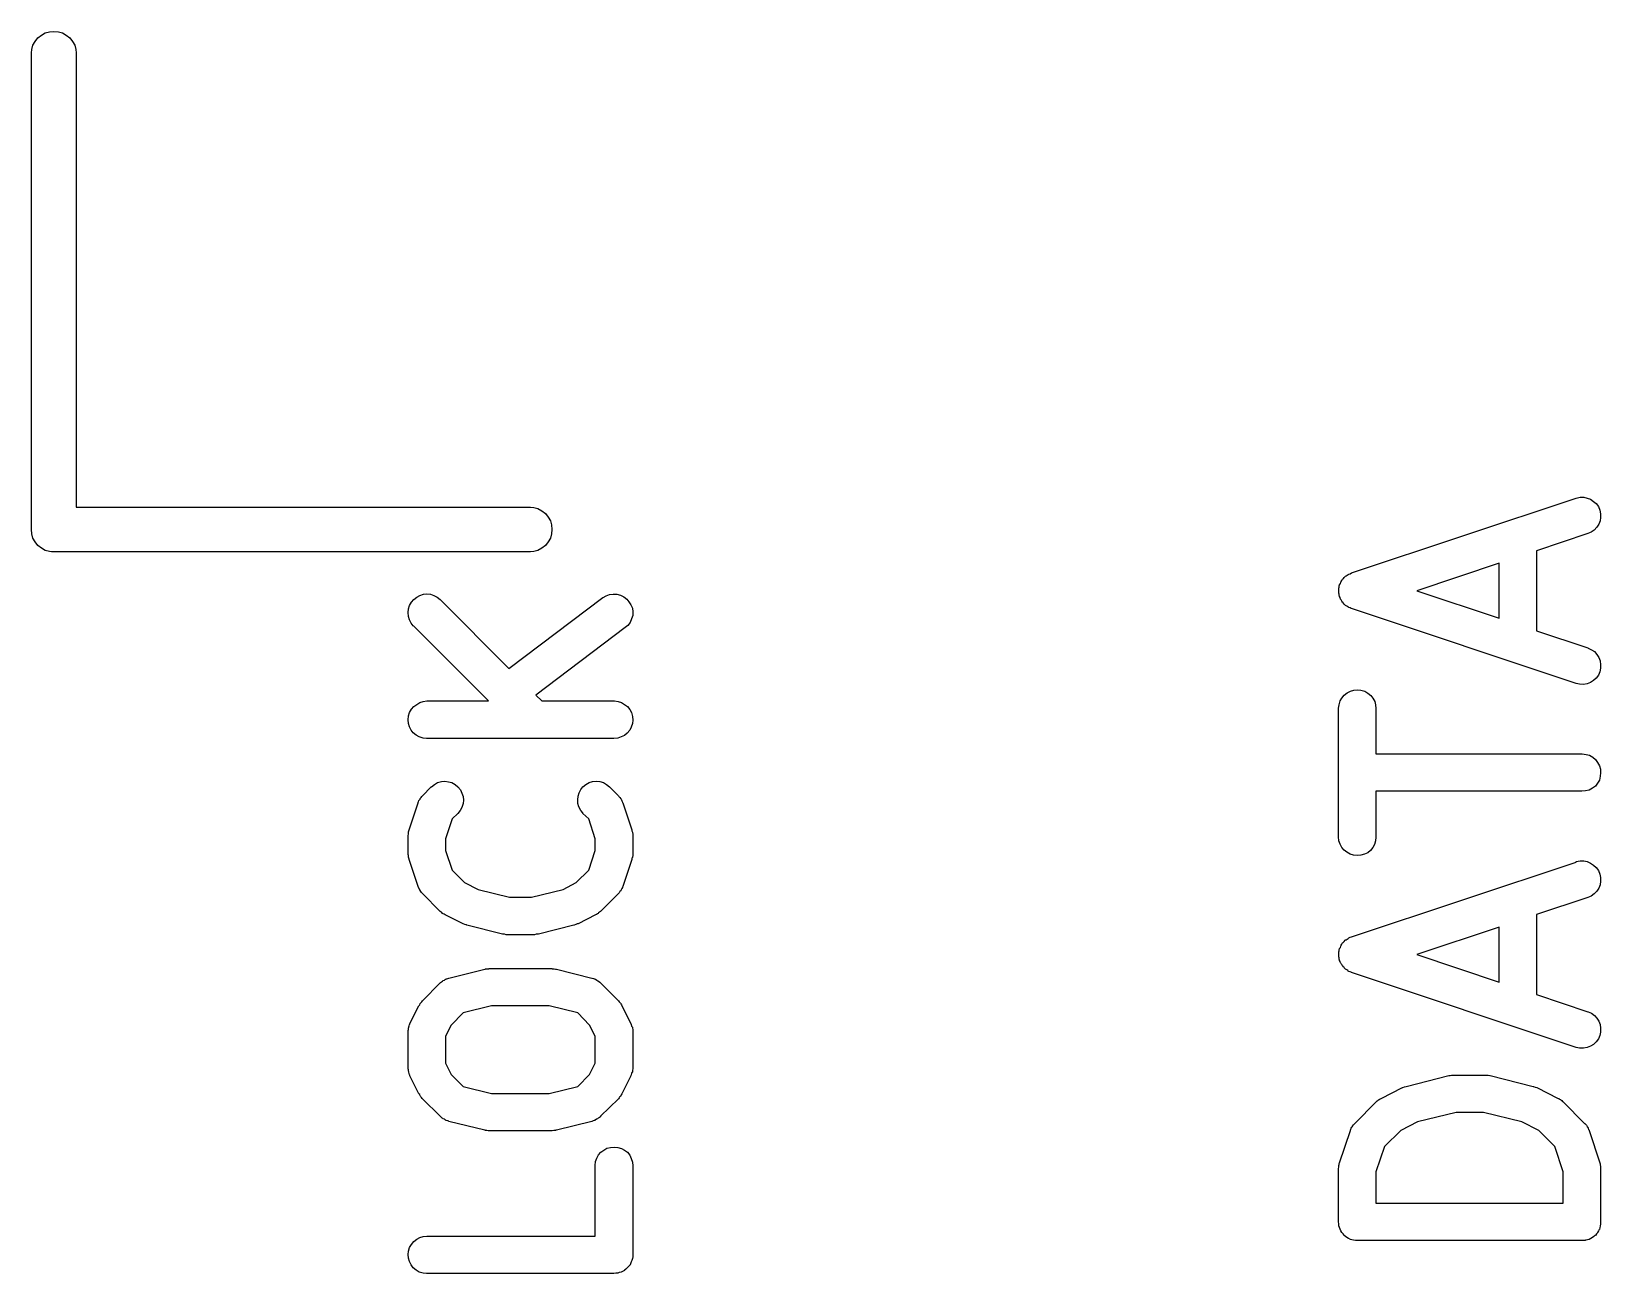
# Model space of a CAD drawing. Extents: x 94.4 to 145.6, y -140.8 to -106.9.
# Drawn here: x 135.195 to 139.386, y -120.351 to -117.034 of the extents above; entities that cross this region are included whole.
import ezdxf

# ---------------------------------------------------------------- set-up
doc = ezdxf.new("R2010")
doc.units = 0
doc.layers.add('BLACK', color=7, linetype='CONTINUOUS')

msp = doc.modelspace()

# ---------------------------------------------------------------- linework, layer by layer
at = {"layer": 'BLACK', "linetype": 'CONTINUOUS'}
for p, q in [((135.205, -117.061), (135.212, -117.051)), ((135.212, -117.051), (135.222, -117.044)), ((135.222, -117.044), (135.232, -117.038)), ((135.232, -117.038), (135.243, -117.035)), ((135.243, -117.035), (135.255, -117.034)), ((135.255, -117.034), (135.267, -117.035)), ((135.267, -117.035), (135.278, -117.038)), ((135.278, -117.038), (135.288, -117.044)), ((135.288, -117.044), (135.298, -117.051)), ((135.298, -117.051), (135.305, -117.061)), ((135.195, -117.091), (135.196, -117.082)), ((135.195, -118.361), (135.195, -117.091)), ((135.196, -117.082), (135.199, -117.071)), ((135.199, -117.071), (135.205, -117.061)), ((135.305, -117.061), (135.311, -117.071)), ((135.311, -117.071), (135.314, -117.082)), ((135.314, -117.082), (135.315, -117.091)), ((135.315, -117.091), (135.315, -118.304)), ((135.315, -118.304), (136.528, -118.304)), ((136.528, -118.304), (136.537, -118.305)), ((136.537, -118.305), (136.548, -118.308)), ((136.548, -118.308), (136.558, -118.314)), ((138.721, -118.48), (139.321, -118.28)), ((139.321, -118.28), (139.331, -118.278)), ((139.321, -118.28), (139.321, -118.28)), ((139.331, -118.278), (139.341, -118.278)), ((139.341, -118.278), (139.35, -118.28)), ((139.35, -118.28), (139.359, -118.283)), ((139.359, -118.283), (139.367, -118.289)), ((139.367, -118.289), (139.374, -118.295)), ((139.374, -118.295), (139.38, -118.303)), ((139.38, -118.303), (139.384, -118.312)), ((136.558, -118.314), (136.568, -118.321)), ((136.568, -118.321), (136.575, -118.331)), ((136.575, -118.331), (136.581, -118.341)), ((136.581, -118.341), (136.584, -118.352)), ((136.584, -118.352), (136.585, -118.364)), ((139.381, -118.35), (139.376, -118.358)), ((139.385, -118.341), (139.381, -118.35)), ((139.384, -118.312), (139.386, -118.322)), ((139.386, -118.332), (139.385, -118.341)), ((139.386, -118.322), (139.386, -118.332)), ((135.195, -118.364), (135.195, -118.361)), ((135.196, -118.376), (135.195, -118.364)), ((135.199, -118.387), (135.196, -118.376)), ((135.205, -118.397), (135.199, -118.387)), ((136.581, -118.387), (136.575, -118.397)), ((136.584, -118.376), (136.581, -118.387)), ((136.585, -118.364), (136.584, -118.376)), ((139.352, -118.375), (139.215, -118.421)), ((139.361, -118.371), (139.352, -118.375)), ((139.369, -118.366), (139.361, -118.371)), ((139.376, -118.358), (139.369, -118.366)), ((135.212, -118.407), (135.205, -118.397)), ((135.222, -118.414), (135.212, -118.407)), ((135.232, -118.42), (135.222, -118.414)), ((135.243, -118.423), (135.232, -118.42)), ((135.249, -118.424), (135.243, -118.423)), ((135.255, -118.424), (135.249, -118.424)), ((135.258, -118.424), (135.255, -118.424)), ((136.528, -118.424), (135.258, -118.424)), ((136.537, -118.423), (136.528, -118.424)), ((136.548, -118.42), (136.537, -118.423)), ((136.558, -118.414), (136.548, -118.42)), ((136.568, -118.407), (136.558, -118.414)), ((136.575, -118.397), (136.568, -118.407)), ((139.215, -118.421), (139.215, -118.635)), ((139.115, -118.454), (138.895, -118.528)), ((139.115, -118.601), (139.115, -118.454)), ((138.687, -118.521), (138.688, -118.518)), ((138.687, -118.522), (138.687, -118.521)), ((138.688, -118.514), (138.689, -118.513)), ((138.688, -118.518), (138.688, -118.514)), ((138.689, -118.512), (138.691, -118.508)), ((138.689, -118.513), (138.689, -118.512)), ((138.691, -118.508), (138.692, -118.505)), ((138.692, -118.505), (138.693, -118.504)), ((138.693, -118.503), (138.695, -118.5)), ((138.693, -118.504), (138.693, -118.503)), ((138.695, -118.5), (138.697, -118.497)), ((138.697, -118.497), (138.698, -118.496)), ((138.698, -118.496), (138.699, -118.495)), ((138.699, -118.495), (138.701, -118.492)), ((138.701, -118.492), (138.704, -118.49)), ((138.704, -118.49), (138.705, -118.489)), ((138.705, -118.489), (138.706, -118.488)), ((138.706, -118.488), (138.709, -118.486)), ((138.709, -118.486), (138.712, -118.484)), ((138.712, -118.484), (138.713, -118.484)), ((138.713, -118.484), (138.714, -118.483)), ((138.714, -118.483), (138.717, -118.482)), ((138.717, -118.482), (138.721, -118.48)), ((136.205, -118.567), (136.21, -118.558)), ((136.21, -118.558), (136.216, -118.551)), ((136.216, -118.551), (136.224, -118.545)), ((136.224, -118.545), (136.232, -118.54)), ((136.232, -118.54), (136.242, -118.537)), ((136.242, -118.537), (136.251, -118.536)), ((136.251, -118.536), (136.261, -118.537)), ((136.261, -118.537), (136.27, -118.54)), ((136.27, -118.54), (136.279, -118.545)), ((136.279, -118.545), (136.287, -118.551)), ((136.287, -118.551), (136.47, -118.735)), ((136.47, -118.735), (136.721, -118.546)), ((136.721, -118.546), (136.722, -118.546)), ((136.722, -118.546), (136.73, -118.541)), ((136.73, -118.541), (136.739, -118.538)), ((136.739, -118.538), (136.749, -118.537)), ((136.749, -118.537), (136.759, -118.537)), ((136.759, -118.537), (136.768, -118.539)), ((136.768, -118.539), (136.777, -118.544)), ((136.777, -118.544), (136.785, -118.55)), ((136.785, -118.55), (136.791, -118.557)), ((136.791, -118.557), (136.796, -118.565)), ((138.687, -118.524), (138.687, -118.522)), ((138.687, -118.527), (138.687, -118.524)), ((138.687, -118.531), (138.687, -118.527)), ((138.687, -118.532), (138.687, -118.531)), ((138.687, -118.534), (138.687, -118.532)), ((138.688, -118.537), (138.687, -118.534)), ((138.688, -118.54), (138.688, -118.537)), ((138.689, -118.542), (138.688, -118.54)), ((138.689, -118.543), (138.689, -118.542)), ((138.69, -118.546), (138.689, -118.543)), ((138.691, -118.55), (138.69, -118.546)), ((138.692, -118.551), (138.691, -118.55)), ((138.693, -118.552), (138.692, -118.551)), ((138.695, -118.555), (138.693, -118.552)), ((138.697, -118.558), (138.695, -118.555)), ((138.698, -118.559), (138.697, -118.558)), ((138.698, -118.56), (138.698, -118.559)), ((138.701, -118.563), (138.698, -118.56)), ((138.703, -118.565), (138.701, -118.563)), ((138.895, -118.528), (139.115, -118.601)), ((136.201, -118.586), (136.202, -118.576)), ((136.202, -118.596), (136.201, -118.586)), ((136.202, -118.576), (136.205, -118.567)), ((136.205, -118.605), (136.202, -118.596)), ((136.209, -118.614), (136.205, -118.605)), ((136.798, -118.603), (136.794, -118.612)), ((136.796, -118.565), (136.8, -118.574)), ((136.801, -118.594), (136.798, -118.603)), ((136.8, -118.574), (136.801, -118.584)), ((136.801, -118.584), (136.801, -118.594)), ((138.704, -118.566), (138.703, -118.565)), ((138.705, -118.567), (138.704, -118.566)), ((138.708, -118.569), (138.705, -118.567)), ((138.711, -118.571), (138.708, -118.569)), ((138.712, -118.571), (138.711, -118.571)), ((138.714, -118.572), (138.712, -118.571)), ((138.717, -118.573), (138.714, -118.572)), ((138.72, -118.575), (138.717, -118.573)), ((138.721, -118.575), (138.72, -118.575)), ((139.321, -118.775), (138.721, -118.575)), ((136.215, -118.621), (136.209, -118.614)), ((136.216, -118.622), (136.215, -118.621)), ((136.416, -118.822), (136.216, -118.622)), ((136.781, -118.626), (136.542, -118.806)), ((136.788, -118.62), (136.781, -118.626)), ((136.794, -118.612), (136.788, -118.62)), ((139.215, -118.635), (139.352, -118.68)), ((139.352, -118.68), (139.353, -118.681)), ((139.353, -118.681), (139.362, -118.685)), ((139.362, -118.685), (139.37, -118.69)), ((139.37, -118.69), (139.376, -118.698)), ((139.376, -118.698), (139.381, -118.706)), ((139.381, -118.706), (139.385, -118.715)), ((139.385, -118.715), (139.386, -118.725)), ((139.386, -118.725), (139.386, -118.734)), ((139.367, -118.767), (139.359, -118.773)), ((139.374, -118.761), (139.367, -118.767)), ((139.38, -118.753), (139.374, -118.761)), ((139.384, -118.744), (139.38, -118.753)), ((139.386, -118.734), (139.384, -118.744)), ((136.542, -118.806), (136.558, -118.822)), ((138.69, -118.822), (138.695, -118.814)), ((138.695, -118.814), (138.701, -118.806)), ((138.701, -118.806), (138.709, -118.8)), ((138.709, -118.8), (138.718, -118.796)), ((138.718, -118.796), (138.727, -118.793)), ((138.727, -118.793), (138.737, -118.792)), ((138.737, -118.792), (138.746, -118.793)), ((138.746, -118.793), (138.756, -118.796)), ((138.756, -118.796), (138.764, -118.801)), ((138.764, -118.801), (138.772, -118.807)), ((138.772, -118.807), (138.778, -118.814)), ((138.778, -118.814), (138.783, -118.823)), ((139.33, -118.777), (139.321, -118.775)), ((139.34, -118.778), (139.33, -118.777)), ((139.35, -118.776), (139.34, -118.778)), ((139.359, -118.773), (139.35, -118.776)), ((136.202, -118.862), (136.205, -118.853)), ((136.205, -118.853), (136.21, -118.844)), ((136.21, -118.844), (136.216, -118.837)), ((136.216, -118.837), (136.224, -118.831)), ((136.224, -118.831), (136.232, -118.826)), ((136.232, -118.826), (136.241, -118.823)), ((136.241, -118.823), (136.251, -118.822)), ((136.251, -118.822), (136.416, -118.822)), ((136.558, -118.822), (136.751, -118.822)), ((136.751, -118.822), (136.752, -118.822)), ((136.752, -118.822), (136.762, -118.823)), ((136.762, -118.823), (136.771, -118.826)), ((136.771, -118.826), (136.779, -118.831)), ((136.779, -118.831), (136.787, -118.837)), ((136.787, -118.837), (136.793, -118.845)), ((136.793, -118.845), (136.798, -118.853)), ((136.798, -118.853), (136.8, -118.863)), ((138.686, -118.841), (138.688, -118.832)), ((138.686, -118.842), (138.686, -118.841)), ((138.686, -119.185), (138.686, -118.842)), ((138.688, -118.832), (138.69, -118.822)), ((138.783, -118.823), (138.785, -118.832)), ((138.785, -118.832), (138.786, -118.842)), ((138.786, -118.842), (138.786, -118.963)), ((136.201, -118.872), (136.202, -118.862)), ((136.202, -118.882), (136.201, -118.872)), ((136.205, -118.891), (136.202, -118.882)), ((136.209, -118.9), (136.205, -118.891)), ((136.797, -118.892), (136.793, -118.9)), ((136.8, -118.882), (136.797, -118.892)), ((136.8, -118.863), (136.801, -118.873)), ((136.801, -118.873), (136.8, -118.882)), ((136.215, -118.907), (136.209, -118.9)), ((136.223, -118.913), (136.215, -118.907)), ((136.231, -118.918), (136.223, -118.913)), ((136.241, -118.921), (136.231, -118.918)), ((136.25, -118.922), (136.241, -118.921)), ((136.251, -118.922), (136.25, -118.922)), ((136.537, -118.922), (136.251, -118.922)), ((136.751, -118.922), (136.537, -118.922)), ((136.537, -118.922), (136.537, -118.922)), ((136.537, -118.922), (136.537, -118.922)), ((136.761, -118.921), (136.751, -118.922)), ((136.77, -118.918), (136.761, -118.921)), ((136.779, -118.914), (136.77, -118.918)), ((136.786, -118.908), (136.779, -118.914)), ((136.793, -118.9), (136.786, -118.908)), ((138.786, -118.963), (139.336, -118.963)), ((139.336, -118.963), (139.337, -118.963)), ((139.337, -118.963), (139.347, -118.965)), ((139.347, -118.965), (139.356, -118.967)), ((139.356, -118.967), (139.365, -118.972)), ((139.365, -118.972), (139.372, -118.978)), ((139.372, -118.978), (139.378, -118.986)), ((139.378, -118.986), (139.383, -118.995)), ((139.383, -118.995), (139.386, -119.004)), ((139.385, -119.023), (139.383, -119.033)), ((139.386, -119.014), (139.385, -119.023)), ((139.386, -119.004), (139.386, -119.014)), ((136.24, -119.075), (136.263, -119.051)), ((136.263, -119.051), (136.264, -119.051)), ((136.264, -119.051), (136.272, -119.045)), ((136.272, -119.045), (136.28, -119.04)), ((136.28, -119.04), (136.29, -119.037)), ((136.29, -119.037), (136.299, -119.036)), ((136.299, -119.036), (136.309, -119.038)), ((136.309, -119.038), (136.318, -119.04)), ((136.318, -119.04), (136.327, -119.045)), ((136.327, -119.045), (136.334, -119.051)), ((136.334, -119.051), (136.341, -119.059)), ((136.341, -119.059), (136.345, -119.068)), ((136.658, -119.067), (136.662, -119.058)), ((136.662, -119.058), (136.668, -119.051)), ((136.668, -119.051), (136.676, -119.045)), ((136.676, -119.045), (136.685, -119.04)), ((136.685, -119.04), (136.694, -119.037)), ((136.694, -119.037), (136.704, -119.036)), ((136.704, -119.036), (136.713, -119.037)), ((136.713, -119.037), (136.723, -119.04)), ((136.723, -119.04), (136.731, -119.045)), ((136.731, -119.045), (136.739, -119.051)), ((136.739, -119.051), (136.763, -119.075)), ((139.336, -119.063), (138.786, -119.063)), ((138.786, -119.063), (138.786, -119.185)), ((139.346, -119.062), (139.336, -119.063)), ((139.355, -119.06), (139.346, -119.062)), ((139.364, -119.055), (139.355, -119.06)), ((139.372, -119.049), (139.364, -119.055)), ((139.378, -119.041), (139.372, -119.049)), ((139.383, -119.033), (139.378, -119.041)), ((136.204, -119.166), (136.228, -119.094)), ((136.228, -119.092), (136.229, -119.091)), ((136.228, -119.094), (136.228, -119.092)), ((136.228, -119.094), (136.228, -119.094)), ((136.229, -119.091), (136.23, -119.088)), ((136.23, -119.088), (136.232, -119.085)), ((136.232, -119.085), (136.233, -119.084)), ((136.233, -119.082), (136.236, -119.08)), ((136.233, -119.084), (136.233, -119.082)), ((136.236, -119.08), (136.238, -119.077)), ((136.238, -119.077), (136.239, -119.076)), ((136.239, -119.076), (136.24, -119.075)), ((136.345, -119.106), (136.34, -119.114)), ((136.345, -119.068), (136.348, -119.077)), ((136.348, -119.096), (136.345, -119.106)), ((136.348, -119.077), (136.349, -119.087)), ((136.349, -119.087), (136.348, -119.096)), ((136.654, -119.086), (136.655, -119.076)), ((136.654, -119.096), (136.654, -119.086)), ((136.657, -119.105), (136.654, -119.096)), ((136.655, -119.076), (136.658, -119.067)), ((136.662, -119.114), (136.657, -119.105)), ((136.763, -119.075), (136.763, -119.075)), ((136.763, -119.075), (136.764, -119.077)), ((136.764, -119.077), (136.765, -119.078)), ((136.765, -119.078), (136.767, -119.08)), ((136.767, -119.08), (136.769, -119.083)), ((136.769, -119.083), (136.77, -119.084)), ((136.77, -119.084), (136.771, -119.086)), ((136.771, -119.086), (136.772, -119.089)), ((136.772, -119.089), (136.774, -119.092)), ((136.774, -119.092), (136.774, -119.093)), ((136.774, -119.093), (136.775, -119.094)), ((136.775, -119.094), (136.799, -119.166)), ((136.319, -119.137), (136.301, -119.19)), ((136.334, -119.122), (136.319, -119.137)), ((136.34, -119.114), (136.334, -119.122)), ((136.668, -119.121), (136.662, -119.114)), ((136.668, -119.122), (136.668, -119.121)), ((136.684, -119.137), (136.668, -119.122)), ((136.701, -119.19), (136.684, -119.137)), ((136.201, -119.181), (136.202, -119.178)), ((136.201, -119.182), (136.201, -119.181)), ((136.201, -119.229), (136.201, -119.182)), ((136.202, -119.171), (136.203, -119.169)), ((136.202, -119.173), (136.202, -119.171)), ((136.202, -119.175), (136.202, -119.173)), ((136.202, -119.178), (136.202, -119.175)), ((136.203, -119.169), (136.204, -119.166)), ((136.301, -119.19), (136.301, -119.221)), ((136.701, -119.221), (136.701, -119.19)), ((136.799, -119.166), (136.799, -119.167)), ((136.799, -119.167), (136.799, -119.169)), ((136.799, -119.169), (136.8, -119.172)), ((136.8, -119.172), (136.8, -119.174)), ((136.8, -119.174), (136.801, -119.176)), ((136.801, -119.176), (136.801, -119.179)), ((136.801, -119.179), (136.801, -119.182)), ((136.801, -119.182), (136.801, -119.229)), ((138.687, -119.195), (138.686, -119.185)), ((138.786, -119.186), (138.785, -119.195)), ((138.786, -119.185), (138.786, -119.186)), ((136.201, -119.232), (136.201, -119.229)), ((136.202, -119.235), (136.201, -119.232)), ((136.301, -119.221), (136.319, -119.274)), ((136.684, -119.274), (136.701, -119.221)), ((136.801, -119.229), (136.801, -119.23)), ((136.801, -119.23), (136.801, -119.233)), ((136.801, -119.233), (136.801, -119.236)), ((138.69, -119.204), (138.687, -119.195)), ((138.695, -119.213), (138.69, -119.204)), ((138.701, -119.22), (138.695, -119.213)), ((138.708, -119.226), (138.701, -119.22)), ((138.717, -119.231), (138.708, -119.226)), ((138.726, -119.234), (138.717, -119.231)), ((138.755, -119.231), (138.746, -119.234)), ((138.764, -119.227), (138.755, -119.231)), ((138.771, -119.221), (138.764, -119.227)), ((138.778, -119.213), (138.771, -119.221)), ((138.782, -119.205), (138.778, -119.213)), ((138.785, -119.195), (138.782, -119.205)), ((136.202, -119.237), (136.202, -119.235)), ((136.202, -119.239), (136.202, -119.237)), ((136.203, -119.242), (136.202, -119.239)), ((136.204, -119.244), (136.203, -119.242)), ((136.204, -119.245), (136.204, -119.244)), ((136.228, -119.317), (136.204, -119.245)), ((136.319, -119.274), (136.352, -119.307)), ((136.65, -119.307), (136.684, -119.274)), ((136.799, -119.245), (136.775, -119.317)), ((136.8, -119.24), (136.799, -119.242)), ((136.799, -119.242), (136.799, -119.245)), ((136.801, -119.236), (136.8, -119.238)), ((136.8, -119.238), (136.8, -119.24)), ((138.721, -119.452), (139.321, -119.252)), ((138.736, -119.235), (138.726, -119.234)), ((138.746, -119.234), (138.736, -119.235)), ((139.321, -119.251), (139.331, -119.249)), ((139.321, -119.252), (139.321, -119.251)), ((139.331, -119.249), (139.341, -119.249)), ((139.341, -119.249), (139.35, -119.251)), ((139.35, -119.251), (139.359, -119.255)), ((139.359, -119.255), (139.367, -119.26)), ((139.367, -119.26), (139.374, -119.267)), ((139.374, -119.267), (139.38, -119.275)), ((139.38, -119.275), (139.384, -119.284)), ((136.228, -119.318), (136.228, -119.317)), ((136.352, -119.307), (136.388, -119.325)), ((136.615, -119.325), (136.65, -119.307)), ((136.775, -119.317), (136.774, -119.319)), ((136.775, -119.317), (136.775, -119.317)), ((139.385, -119.313), (139.381, -119.322)), ((139.384, -119.284), (139.386, -119.293)), ((139.386, -119.303), (139.385, -119.313)), ((139.386, -119.293), (139.386, -119.303)), ((136.229, -119.319), (136.228, -119.318)), ((136.23, -119.322), (136.229, -119.319)), ((136.232, -119.325), (136.23, -119.322)), ((136.232, -119.327), (136.232, -119.325)), ((136.233, -119.328), (136.232, -119.327)), ((136.235, -119.331), (136.233, -119.328)), ((136.237, -119.333), (136.235, -119.331)), ((136.238, -119.334), (136.237, -119.333)), ((136.239, -119.336), (136.238, -119.334)), ((136.24, -119.336), (136.239, -119.336)), ((136.287, -119.384), (136.24, -119.336)), ((136.388, -119.325), (136.472, -119.346)), ((136.472, -119.346), (136.531, -119.346)), ((136.531, -119.346), (136.615, -119.325)), ((136.763, -119.336), (136.715, -119.384)), ((136.764, -119.335), (136.763, -119.336)), ((136.765, -119.334), (136.764, -119.335)), ((136.767, -119.331), (136.765, -119.334)), ((136.769, -119.329), (136.767, -119.331)), ((136.77, -119.327), (136.769, -119.329)), ((136.772, -119.323), (136.77, -119.326)), ((136.77, -119.326), (136.77, -119.327)), ((136.774, -119.32), (136.772, -119.323)), ((136.774, -119.319), (136.774, -119.32)), ((139.352, -119.347), (139.215, -119.392)), ((139.361, -119.343), (139.352, -119.347)), ((139.369, -119.337), (139.361, -119.343)), ((139.376, -119.33), (139.369, -119.337)), ((139.381, -119.322), (139.376, -119.33)), ((136.289, -119.386), (136.287, -119.384)), ((136.291, -119.387), (136.289, -119.386)), ((136.293, -119.389), (136.291, -119.387)), ((136.295, -119.39), (136.293, -119.389)), ((136.297, -119.391), (136.295, -119.39)), ((136.3, -119.393), (136.297, -119.391)), ((136.348, -119.417), (136.3, -119.393)), ((136.3, -119.393), (136.3, -119.393)), ((136.702, -119.393), (136.655, -119.417)), ((136.704, -119.392), (136.702, -119.393)), ((136.707, -119.39), (136.704, -119.392)), ((136.709, -119.389), (136.707, -119.39)), ((136.71, -119.388), (136.709, -119.389)), ((136.712, -119.386), (136.71, -119.388)), ((136.715, -119.384), (136.712, -119.386)), ((136.715, -119.384), (136.715, -119.384)), ((139.215, -119.392), (139.215, -119.606)), ((136.353, -119.419), (136.348, -119.417)), ((136.348, -119.417), (136.348, -119.417)), ((136.348, -119.417), (136.348, -119.417)), ((136.357, -119.42), (136.353, -119.419)), ((136.357, -119.421), (136.357, -119.42)), ((136.357, -119.42), (136.357, -119.42)), ((136.358, -119.421), (136.357, -119.421)), ((136.453, -119.445), (136.358, -119.421)), ((136.644, -119.421), (136.549, -119.445)), ((136.645, -119.421), (136.644, -119.421)), ((136.644, -119.421), (136.644, -119.421)), ((136.649, -119.419), (136.645, -119.421)), ((136.653, -119.417), (136.649, -119.419)), ((136.654, -119.417), (136.653, -119.417)), ((136.655, -119.417), (136.654, -119.417)), ((136.654, -119.417), (136.654, -119.417)), ((139.115, -119.426), (138.895, -119.499)), ((139.115, -119.573), (139.115, -119.426)), ((136.454, -119.445), (136.453, -119.445)), ((136.455, -119.445), (136.454, -119.445)), ((136.459, -119.445), (136.455, -119.445)), ((136.463, -119.446), (136.459, -119.445)), ((136.464, -119.446), (136.463, -119.446)), ((136.465, -119.446), (136.464, -119.446)), ((136.537, -119.446), (136.465, -119.446)), ((136.465, -119.446), (136.465, -119.446)), ((136.538, -119.446), (136.537, -119.446)), ((136.539, -119.446), (136.538, -119.446)), ((136.543, -119.445), (136.539, -119.446)), ((136.547, -119.445), (136.543, -119.445)), ((136.548, -119.445), (136.547, -119.445)), ((136.547, -119.445), (136.547, -119.445)), ((136.549, -119.445), (136.548, -119.445)), ((138.688, -119.486), (138.689, -119.484)), ((138.689, -119.483), (138.691, -119.48)), ((138.689, -119.484), (138.689, -119.483)), ((138.691, -119.48), (138.692, -119.477)), ((138.692, -119.477), (138.693, -119.475)), ((138.693, -119.474), (138.695, -119.471)), ((138.693, -119.475), (138.693, -119.474)), ((138.695, -119.471), (138.697, -119.468)), ((138.697, -119.468), (138.698, -119.467)), ((138.698, -119.467), (138.699, -119.466)), ((138.699, -119.466), (138.701, -119.464)), ((138.701, -119.464), (138.704, -119.461)), ((138.704, -119.461), (138.705, -119.46)), ((138.705, -119.46), (138.706, -119.46)), ((138.706, -119.46), (138.709, -119.458)), ((138.709, -119.458), (138.712, -119.456)), ((138.712, -119.456), (138.713, -119.455)), ((138.713, -119.455), (138.714, -119.454)), ((138.714, -119.454), (138.717, -119.453)), ((138.717, -119.453), (138.721, -119.452)), ((138.687, -119.492), (138.688, -119.489)), ((138.687, -119.494), (138.687, -119.492)), ((138.687, -119.495), (138.687, -119.494)), ((138.687, -119.499), (138.687, -119.495)), ((138.687, -119.502), (138.687, -119.499)), ((138.687, -119.504), (138.687, -119.502)), ((138.687, -119.505), (138.687, -119.504)), ((138.688, -119.508), (138.687, -119.505)), ((138.688, -119.489), (138.688, -119.486)), ((138.688, -119.512), (138.688, -119.508)), ((138.689, -119.513), (138.688, -119.512)), ((138.689, -119.515), (138.689, -119.513)), ((138.69, -119.518), (138.689, -119.515)), ((138.691, -119.521), (138.69, -119.518)), ((138.692, -119.522), (138.691, -119.521)), ((138.693, -119.524), (138.692, -119.522)), ((138.695, -119.526), (138.693, -119.524)), ((138.697, -119.529), (138.695, -119.526)), ((138.895, -119.499), (139.115, -119.573)), ((136.293, -119.57), (136.294, -119.569)), ((136.294, -119.569), (136.295, -119.568)), ((136.295, -119.568), (136.298, -119.567)), ((136.298, -119.567), (136.301, -119.565)), ((136.301, -119.565), (136.303, -119.565)), ((136.303, -119.565), (136.304, -119.564)), ((136.304, -119.564), (136.307, -119.563)), ((136.307, -119.563), (136.31, -119.562)), ((136.31, -119.562), (136.406, -119.538)), ((136.406, -119.538), (136.406, -119.538)), ((136.406, -119.538), (136.407, -119.538)), ((136.407, -119.538), (136.408, -119.537)), ((136.408, -119.537), (136.412, -119.537)), ((136.412, -119.537), (136.416, -119.537)), ((136.416, -119.537), (136.417, -119.537)), ((136.417, -119.537), (136.418, -119.536)), ((136.418, -119.536), (136.585, -119.536)), ((136.585, -119.536), (136.586, -119.537)), ((136.585, -119.536), (136.585, -119.536)), ((136.586, -119.537), (136.587, -119.537)), ((136.587, -119.537), (136.591, -119.537)), ((136.591, -119.537), (136.595, -119.538)), ((136.595, -119.538), (136.596, -119.538)), ((136.596, -119.538), (136.597, -119.538)), ((136.597, -119.538), (136.692, -119.562)), ((136.692, -119.562), (136.693, -119.562)), ((136.693, -119.562), (136.696, -119.563)), ((136.696, -119.563), (136.699, -119.564)), ((136.699, -119.564), (136.7, -119.565)), ((136.7, -119.565), (136.702, -119.565)), ((136.702, -119.565), (136.705, -119.567)), ((136.705, -119.567), (136.708, -119.569)), ((136.708, -119.569), (136.709, -119.57)), ((138.698, -119.53), (138.697, -119.529)), ((138.698, -119.532), (138.698, -119.53)), ((138.701, -119.534), (138.698, -119.532)), ((138.703, -119.537), (138.701, -119.534)), ((138.704, -119.537), (138.703, -119.537)), ((138.705, -119.538), (138.704, -119.537)), ((138.708, -119.54), (138.705, -119.538)), ((138.711, -119.542), (138.708, -119.54)), ((138.712, -119.543), (138.711, -119.542)), ((138.714, -119.544), (138.712, -119.543)), ((138.717, -119.545), (138.714, -119.544)), ((138.72, -119.546), (138.717, -119.545)), ((138.721, -119.547), (138.72, -119.546)), ((139.321, -119.747), (138.721, -119.547)), ((136.24, -119.623), (136.287, -119.575)), ((136.287, -119.575), (136.288, -119.574)), ((136.288, -119.574), (136.29, -119.572)), ((136.29, -119.572), (136.293, -119.57)), ((136.709, -119.57), (136.71, -119.57)), ((136.71, -119.57), (136.713, -119.573)), ((136.713, -119.573), (136.715, -119.575)), ((136.715, -119.575), (136.763, -119.623)), ((139.215, -119.606), (139.352, -119.652)), ((136.206, -119.683), (136.23, -119.636)), ((136.23, -119.636), (136.231, -119.635)), ((136.231, -119.635), (136.232, -119.633)), ((136.232, -119.633), (136.233, -119.63)), ((136.233, -119.63), (136.235, -119.628)), ((136.235, -119.628), (136.236, -119.627)), ((136.236, -119.627), (136.238, -119.625)), ((136.238, -119.625), (136.24, -119.623)), ((136.424, -119.636), (136.348, -119.655)), ((136.578, -119.636), (136.424, -119.636)), ((136.654, -119.655), (136.578, -119.636)), ((136.763, -119.623), (136.763, -119.623)), ((136.763, -119.623), (136.765, -119.625)), ((136.765, -119.625), (136.767, -119.627)), ((136.767, -119.627), (136.768, -119.629)), ((136.768, -119.629), (136.769, -119.631)), ((136.769, -119.631), (136.771, -119.633)), ((136.771, -119.633), (136.772, -119.636)), ((136.772, -119.636), (136.796, -119.683)), ((139.352, -119.652), (139.353, -119.652)), ((139.353, -119.652), (139.362, -119.656)), ((136.202, -119.695), (136.203, -119.694)), ((136.203, -119.692), (136.204, -119.689)), ((136.203, -119.694), (136.203, -119.692)), ((136.204, -119.689), (136.205, -119.686)), ((136.205, -119.686), (136.206, -119.685)), ((136.206, -119.685), (136.206, -119.683)), ((136.316, -119.688), (136.301, -119.717)), ((136.348, -119.655), (136.316, -119.688)), ((136.686, -119.688), (136.654, -119.655)), ((136.701, -119.717), (136.686, -119.688)), ((136.796, -119.683), (136.796, -119.684)), ((136.796, -119.684), (136.797, -119.685)), ((136.797, -119.685), (136.797, -119.686)), ((136.797, -119.686), (136.798, -119.69)), ((136.798, -119.69), (136.8, -119.693)), ((136.8, -119.693), (136.8, -119.694)), ((136.8, -119.694), (136.8, -119.696)), ((139.362, -119.656), (139.37, -119.662)), ((139.37, -119.662), (139.376, -119.669)), ((139.376, -119.669), (139.381, -119.677)), ((139.381, -119.677), (139.385, -119.686)), ((139.385, -119.686), (139.386, -119.696)), ((136.201, -119.702), (136.202, -119.699)), ((136.201, -119.703), (136.201, -119.702)), ((136.201, -119.705), (136.201, -119.703)), ((136.201, -119.706), (136.201, -119.705)), ((136.201, -119.801), (136.201, -119.706)), ((136.202, -119.699), (136.202, -119.695)), ((136.301, -119.717), (136.301, -119.789)), ((136.701, -119.789), (136.701, -119.717)), ((136.8, -119.696), (136.801, -119.699)), ((136.801, -119.699), (136.801, -119.703)), ((136.801, -119.703), (136.801, -119.704)), ((136.801, -119.704), (136.801, -119.706)), ((136.801, -119.706), (136.801, -119.801)), ((139.374, -119.732), (139.367, -119.739)), ((139.38, -119.724), (139.374, -119.732)), ((139.384, -119.715), (139.38, -119.724)), ((139.386, -119.706), (139.384, -119.715)), ((139.386, -119.696), (139.386, -119.706)), ((139.33, -119.749), (139.321, -119.747)), ((139.34, -119.749), (139.33, -119.749)), ((139.35, -119.747), (139.34, -119.749)), ((139.359, -119.744), (139.35, -119.747)), ((139.367, -119.739), (139.359, -119.744)), ((136.201, -119.802), (136.201, -119.801)), ((136.201, -119.804), (136.201, -119.802)), ((136.202, -119.807), (136.201, -119.804)), ((136.202, -119.81), (136.202, -119.807)), ((136.203, -119.812), (136.202, -119.81)), ((136.203, -119.813), (136.203, -119.812)), ((136.204, -119.817), (136.203, -119.813)), ((136.205, -119.82), (136.204, -119.817)), ((136.206, -119.821), (136.205, -119.82)), ((136.301, -119.789), (136.316, -119.819)), ((136.316, -119.819), (136.348, -119.851)), ((136.654, -119.851), (136.686, -119.819)), ((136.686, -119.819), (136.701, -119.789)), ((136.797, -119.82), (136.796, -119.822)), ((136.798, -119.817), (136.797, -119.82)), ((136.799, -119.814), (136.798, -119.817)), ((136.8, -119.813), (136.799, -119.814)), ((136.801, -119.804), (136.8, -119.808)), ((136.8, -119.808), (136.8, -119.811)), ((136.8, -119.811), (136.8, -119.813)), ((136.801, -119.801), (136.801, -119.801)), ((136.801, -119.801), (136.801, -119.803)), ((136.801, -119.803), (136.801, -119.804)), ((136.206, -119.822), (136.206, -119.821)), ((136.206, -119.823), (136.206, -119.822)), ((136.23, -119.871), (136.206, -119.823)), ((136.348, -119.851), (136.424, -119.87)), ((136.578, -119.87), (136.654, -119.851)), ((136.796, -119.823), (136.772, -119.871)), ((136.796, -119.822), (136.796, -119.823)), ((138.8, -119.883), (138.857, -119.854)), ((138.857, -119.854), (138.858, -119.854)), ((138.858, -119.854), (138.862, -119.852)), ((138.858, -119.854), (138.858, -119.854)), ((138.858, -119.854), (138.858, -119.854)), ((138.862, -119.852), (138.867, -119.851)), ((138.867, -119.851), (138.981, -119.822)), ((138.867, -119.851), (138.867, -119.851)), ((138.867, -119.851), (138.867, -119.851)), ((138.981, -119.822), (138.982, -119.822)), ((138.982, -119.822), (138.983, -119.822)), ((138.983, -119.822), (138.984, -119.822)), ((138.984, -119.822), (138.988, -119.821)), ((138.988, -119.821), (138.992, -119.821)), ((138.992, -119.821), (138.993, -119.821)), ((138.993, -119.821), (138.994, -119.821)), ((138.994, -119.821), (139.079, -119.821)), ((139.079, -119.821), (139.08, -119.821)), ((139.08, -119.821), (139.081, -119.821)), ((139.081, -119.821), (139.082, -119.821)), ((139.082, -119.821), (139.086, -119.821)), ((139.086, -119.821), (139.09, -119.822)), ((139.09, -119.822), (139.091, -119.822)), ((139.091, -119.822), (139.091, -119.822)), ((139.091, -119.822), (139.206, -119.851)), ((139.206, -119.851), (139.206, -119.851)), ((139.206, -119.851), (139.207, -119.851)), ((139.207, -119.851), (139.207, -119.851)), ((139.207, -119.851), (139.211, -119.853)), ((139.211, -119.853), (139.216, -119.854)), ((139.216, -119.854), (139.216, -119.854)), ((139.216, -119.854), (139.216, -119.854)), ((139.216, -119.854), (139.273, -119.883)), ((136.232, -119.873), (136.23, -119.871)), ((136.233, -119.876), (136.232, -119.873)), ((136.234, -119.877), (136.233, -119.876)), ((136.235, -119.879), (136.234, -119.877)), ((136.237, -119.881), (136.235, -119.879)), ((136.239, -119.883), (136.237, -119.881)), ((136.24, -119.884), (136.239, -119.883)), ((136.287, -119.931), (136.24, -119.884)), ((136.424, -119.87), (136.578, -119.87)), ((136.763, -119.884), (136.715, -119.931)), ((136.765, -119.882), (136.763, -119.884)), ((136.766, -119.88), (136.765, -119.882)), ((136.768, -119.878), (136.766, -119.88)), ((136.769, -119.876), (136.768, -119.878)), ((136.77, -119.874), (136.769, -119.876)), ((136.772, -119.871), (136.77, -119.874)), ((136.772, -119.871), (136.772, -119.871)), ((138.73, -119.95), (138.787, -119.892)), ((138.787, -119.892), (138.789, -119.89)), ((138.787, -119.892), (138.787, -119.892)), ((138.789, -119.89), (138.792, -119.888)), ((138.792, -119.888), (138.793, -119.887)), ((138.793, -119.887), (138.795, -119.886)), ((138.795, -119.886), (138.797, -119.884)), ((138.797, -119.884), (138.8, -119.883)), ((139.273, -119.883), (139.274, -119.883)), ((139.274, -119.883), (139.276, -119.885)), ((139.276, -119.885), (139.279, -119.886)), ((139.279, -119.886), (139.28, -119.887)), ((139.28, -119.887), (139.282, -119.889)), ((139.282, -119.889), (139.284, -119.891)), ((139.284, -119.891), (139.286, -119.892)), ((139.286, -119.892), (139.343, -119.95)), ((136.29, -119.934), (136.287, -119.931)), ((136.292, -119.936), (136.29, -119.934)), ((136.294, -119.937), (136.292, -119.936)), ((136.295, -119.938), (136.294, -119.937)), ((136.298, -119.939), (136.295, -119.938)), ((136.301, -119.941), (136.298, -119.939)), ((136.302, -119.941), (136.301, -119.941)), ((136.303, -119.942), (136.302, -119.941)), ((136.307, -119.943), (136.303, -119.942)), ((136.31, -119.944), (136.307, -119.943)), ((136.31, -119.945), (136.31, -119.944)), ((136.406, -119.968), (136.31, -119.945)), ((136.692, -119.945), (136.597, -119.968)), ((136.695, -119.943), (136.692, -119.945)), ((136.698, -119.942), (136.695, -119.943)), ((136.7, -119.942), (136.698, -119.942)), ((136.701, -119.941), (136.7, -119.942)), ((136.704, -119.939), (136.701, -119.941)), ((136.707, -119.938), (136.704, -119.939)), ((136.708, -119.937), (136.707, -119.938)), ((136.709, -119.936), (136.708, -119.937)), ((136.712, -119.934), (136.709, -119.936)), ((136.715, -119.932), (136.712, -119.934)), ((136.715, -119.931), (136.715, -119.932)), ((138.897, -119.946), (138.852, -119.969)), ((139, -119.921), (138.897, -119.946)), ((139.073, -119.921), (139, -119.921)), ((139.176, -119.946), (139.073, -119.921)), ((139.221, -119.969), (139.176, -119.946)), ((136.407, -119.968), (136.406, -119.968)), ((136.407, -119.969), (136.407, -119.968)), ((136.411, -119.969), (136.407, -119.969)), ((136.415, -119.97), (136.411, -119.969)), ((136.416, -119.97), (136.415, -119.97)), ((136.417, -119.97), (136.416, -119.97)), ((136.418, -119.97), (136.417, -119.97)), ((136.585, -119.97), (136.418, -119.97)), ((136.586, -119.97), (136.585, -119.97)), ((136.585, -119.97), (136.585, -119.97)), ((136.59, -119.969), (136.586, -119.97)), ((136.594, -119.969), (136.59, -119.969)), ((136.595, -119.969), (136.594, -119.969)), ((136.596, -119.968), (136.595, -119.969)), ((136.597, -119.968), (136.596, -119.968)), ((138.689, -120.055), (138.718, -119.969)), ((138.718, -119.967), (138.719, -119.966)), ((138.718, -119.968), (138.718, -119.967)), ((138.718, -119.969), (138.718, -119.968)), ((138.719, -119.966), (138.72, -119.963)), ((138.72, -119.963), (138.722, -119.96)), ((138.722, -119.96), (138.723, -119.958)), ((138.723, -119.957), (138.726, -119.954)), ((138.723, -119.958), (138.723, -119.957)), ((138.726, -119.954), (138.728, -119.952)), ((138.728, -119.952), (138.729, -119.951)), ((138.729, -119.951), (138.73, -119.95)), ((138.852, -119.969), (138.809, -120.012)), ((139.264, -120.012), (139.221, -119.969)), ((139.343, -119.95), (139.344, -119.95)), ((139.344, -119.95), (139.345, -119.951)), ((139.345, -119.951), (139.346, -119.952)), ((139.346, -119.952), (139.348, -119.955)), ((139.348, -119.955), (139.35, -119.958)), ((139.35, -119.958), (139.35, -119.959)), ((139.35, -119.959), (139.351, -119.96)), ((139.351, -119.96), (139.353, -119.963)), ((139.353, -119.963), (139.354, -119.966)), ((139.354, -119.966), (139.355, -119.968)), ((139.355, -119.968), (139.355, -119.969)), ((139.355, -119.969), (139.384, -120.055)), ((136.71, -120.034), (136.716, -120.027)), ((136.716, -120.027), (136.724, -120.021)), ((136.724, -120.021), (136.732, -120.016)), ((136.732, -120.016), (136.742, -120.014)), ((136.742, -120.014), (136.752, -120.013)), ((136.752, -120.013), (136.761, -120.014)), ((136.761, -120.014), (136.771, -120.017)), ((136.771, -120.017), (136.779, -120.021)), ((136.779, -120.021), (136.787, -120.027)), ((136.787, -120.027), (136.793, -120.035)), ((138.809, -120.012), (138.786, -120.079)), ((139.286, -120.079), (139.264, -120.012)), ((136.701, -120.062), (136.702, -120.052)), ((136.701, -120.063), (136.701, -120.062)), ((136.701, -120.251), (136.701, -120.063)), ((136.702, -120.052), (136.705, -120.043)), ((136.705, -120.043), (136.71, -120.034)), ((136.793, -120.035), (136.797, -120.044)), ((136.797, -120.044), (136.8, -120.053)), ((136.8, -120.053), (136.801, -120.063)), ((136.801, -120.063), (136.801, -120.301)), ((138.686, -120.07), (138.687, -120.067)), ((138.686, -120.071), (138.686, -120.07)), ((138.686, -120.213), (138.686, -120.071)), ((138.687, -120.062), (138.688, -120.06)), ((138.687, -120.064), (138.687, -120.062)), ((138.687, -120.067), (138.687, -120.064)), ((138.688, -120.057), (138.689, -120.055)), ((138.688, -120.06), (138.688, -120.057)), ((139.384, -120.055), (139.384, -120.055)), ((139.384, -120.055), (139.385, -120.058)), ((139.385, -120.058), (139.385, -120.061)), ((139.385, -120.061), (139.386, -120.063)), ((139.386, -120.063), (139.386, -120.065)), ((139.386, -120.065), (139.386, -120.068)), ((139.386, -120.068), (139.386, -120.071)), ((139.386, -120.071), (139.386, -120.213)), ((138.786, -120.079), (138.786, -120.163)), ((139.286, -120.163), (139.286, -120.079)), ((138.786, -120.163), (139.286, -120.163)), ((138.687, -120.218), (138.686, -120.213)), ((138.687, -120.223), (138.687, -120.218)), ((138.689, -120.228), (138.687, -120.223)), ((138.687, -120.223), (138.687, -120.223)), ((138.687, -120.223), (138.687, -120.223)), ((138.69, -120.232), (138.689, -120.228)), ((138.692, -120.237), (138.69, -120.232)), ((138.69, -120.232), (138.69, -120.232)), ((138.69, -120.232), (138.69, -120.232)), ((138.695, -120.241), (138.692, -120.237)), ((139.38, -120.237), (139.378, -120.241)), ((139.382, -120.233), (139.38, -120.237)), ((139.383, -120.233), (139.382, -120.233)), ((139.382, -120.233), (139.382, -120.233)), ((139.384, -120.228), (139.383, -120.233)), ((139.385, -120.224), (139.384, -120.228)), ((139.386, -120.219), (139.385, -120.223)), ((139.385, -120.223), (139.385, -120.224)), ((139.385, -120.224), (139.385, -120.224)), ((139.386, -120.213), (139.386, -120.214)), ((139.386, -120.214), (139.386, -120.214)), ((139.386, -120.214), (139.386, -120.214)), ((139.386, -120.214), (139.386, -120.214)), ((139.386, -120.214), (139.386, -120.219)), ((136.202, -120.291), (136.205, -120.281)), ((136.205, -120.281), (136.21, -120.273)), ((136.21, -120.273), (136.216, -120.265)), ((136.216, -120.265), (136.224, -120.259)), ((136.224, -120.259), (136.232, -120.255)), ((136.232, -120.255), (136.241, -120.252)), ((136.241, -120.252), (136.251, -120.251)), ((136.251, -120.251), (136.701, -120.251)), ((138.698, -120.245), (138.695, -120.241)), ((138.695, -120.241), (138.695, -120.241)), ((138.695, -120.241), (138.695, -120.241)), ((138.701, -120.248), (138.698, -120.245)), ((138.701, -120.249), (138.701, -120.248)), ((138.705, -120.252), (138.701, -120.249)), ((138.701, -120.249), (138.701, -120.249)), ((138.708, -120.255), (138.705, -120.252)), ((138.713, -120.257), (138.708, -120.255)), ((138.708, -120.255), (138.708, -120.255)), ((138.708, -120.255), (138.708, -120.255)), ((138.717, -120.259), (138.713, -120.257)), ((138.717, -120.26), (138.717, -120.259)), ((138.717, -120.259), (138.717, -120.259)), ((138.722, -120.261), (138.717, -120.26)), ((138.726, -120.262), (138.722, -120.261)), ((138.731, -120.263), (138.726, -120.262)), ((138.726, -120.262), (138.726, -120.262)), ((138.726, -120.262), (138.726, -120.262)), ((138.736, -120.263), (138.731, -120.263)), ((139.336, -120.263), (138.736, -120.263)), ((138.736, -120.263), (138.736, -120.263)), ((138.736, -120.263), (138.736, -120.263)), ((138.736, -120.263), (138.736, -120.263)), ((138.736, -120.263), (138.736, -120.263)), ((139.341, -120.263), (139.336, -120.263)), ((139.346, -120.263), (139.341, -120.263)), ((139.351, -120.261), (139.346, -120.262)), ((139.346, -120.262), (139.346, -120.262)), ((139.346, -120.262), (139.346, -120.263)), ((139.355, -120.26), (139.351, -120.261)), ((139.36, -120.257), (139.355, -120.26)), ((139.355, -120.26), (139.355, -120.26)), ((139.355, -120.26), (139.355, -120.26)), ((139.364, -120.255), (139.36, -120.257)), ((139.368, -120.252), (139.364, -120.255)), ((139.364, -120.255), (139.364, -120.255)), ((139.364, -120.255), (139.364, -120.255)), ((139.371, -120.249), (139.368, -120.252)), ((139.372, -120.249), (139.371, -120.249)), ((139.375, -120.245), (139.372, -120.249)), ((139.372, -120.249), (139.372, -120.249)), ((139.378, -120.242), (139.375, -120.245)), ((139.378, -120.241), (139.378, -120.242)), ((139.378, -120.242), (139.378, -120.242)), ((136.201, -120.3), (136.202, -120.291)), ((136.202, -120.31), (136.201, -120.3)), ((136.205, -120.319), (136.202, -120.31)), ((136.209, -120.328), (136.205, -120.319)), ((136.797, -120.32), (136.795, -120.325)), ((136.799, -120.316), (136.797, -120.32)), ((136.797, -120.32), (136.797, -120.32)), ((136.797, -120.32), (136.797, -120.32)), ((136.8, -120.311), (136.799, -120.316)), ((136.801, -120.306), (136.8, -120.311)), ((136.8, -120.311), (136.8, -120.311)), ((136.8, -120.311), (136.8, -120.311)), ((136.801, -120.301), (136.801, -120.301)), ((136.801, -120.301), (136.801, -120.301)), ((136.801, -120.301), (136.801, -120.301)), ((136.801, -120.301), (136.801, -120.301)), ((136.801, -120.301), (136.801, -120.306)), ((136.215, -120.336), (136.209, -120.328)), ((136.223, -120.342), (136.215, -120.336)), ((136.231, -120.347), (136.223, -120.342)), ((136.241, -120.35), (136.231, -120.347)), ((136.25, -120.351), (136.241, -120.35)), ((136.251, -120.351), (136.25, -120.351)), ((136.751, -120.351), (136.251, -120.351)), ((136.756, -120.35), (136.751, -120.351)), ((136.761, -120.35), (136.756, -120.35)), ((136.765, -120.348), (136.761, -120.35)), ((136.761, -120.35), (136.761, -120.35)), ((136.761, -120.35), (136.761, -120.35)), ((136.77, -120.347), (136.765, -120.348)), ((136.774, -120.345), (136.77, -120.347)), ((136.77, -120.347), (136.77, -120.347)), ((136.77, -120.347), (136.77, -120.347)), ((136.779, -120.343), (136.774, -120.345)), ((136.783, -120.339), (136.779, -120.342)), ((136.779, -120.342), (136.779, -120.342)), ((136.779, -120.342), (136.779, -120.343)), ((136.786, -120.336), (136.783, -120.339)), ((136.789, -120.333), (136.786, -120.336)), ((136.786, -120.336), (136.786, -120.336)), ((136.786, -120.336), (136.786, -120.336)), ((136.792, -120.329), (136.789, -120.333)), ((136.793, -120.329), (136.792, -120.329)), ((136.795, -120.325), (136.793, -120.329)), ((136.793, -120.329), (136.793, -120.329))]:
    msp.add_line(p, q, dxfattribs=at)

doc.saveas('drawing.dxf')
